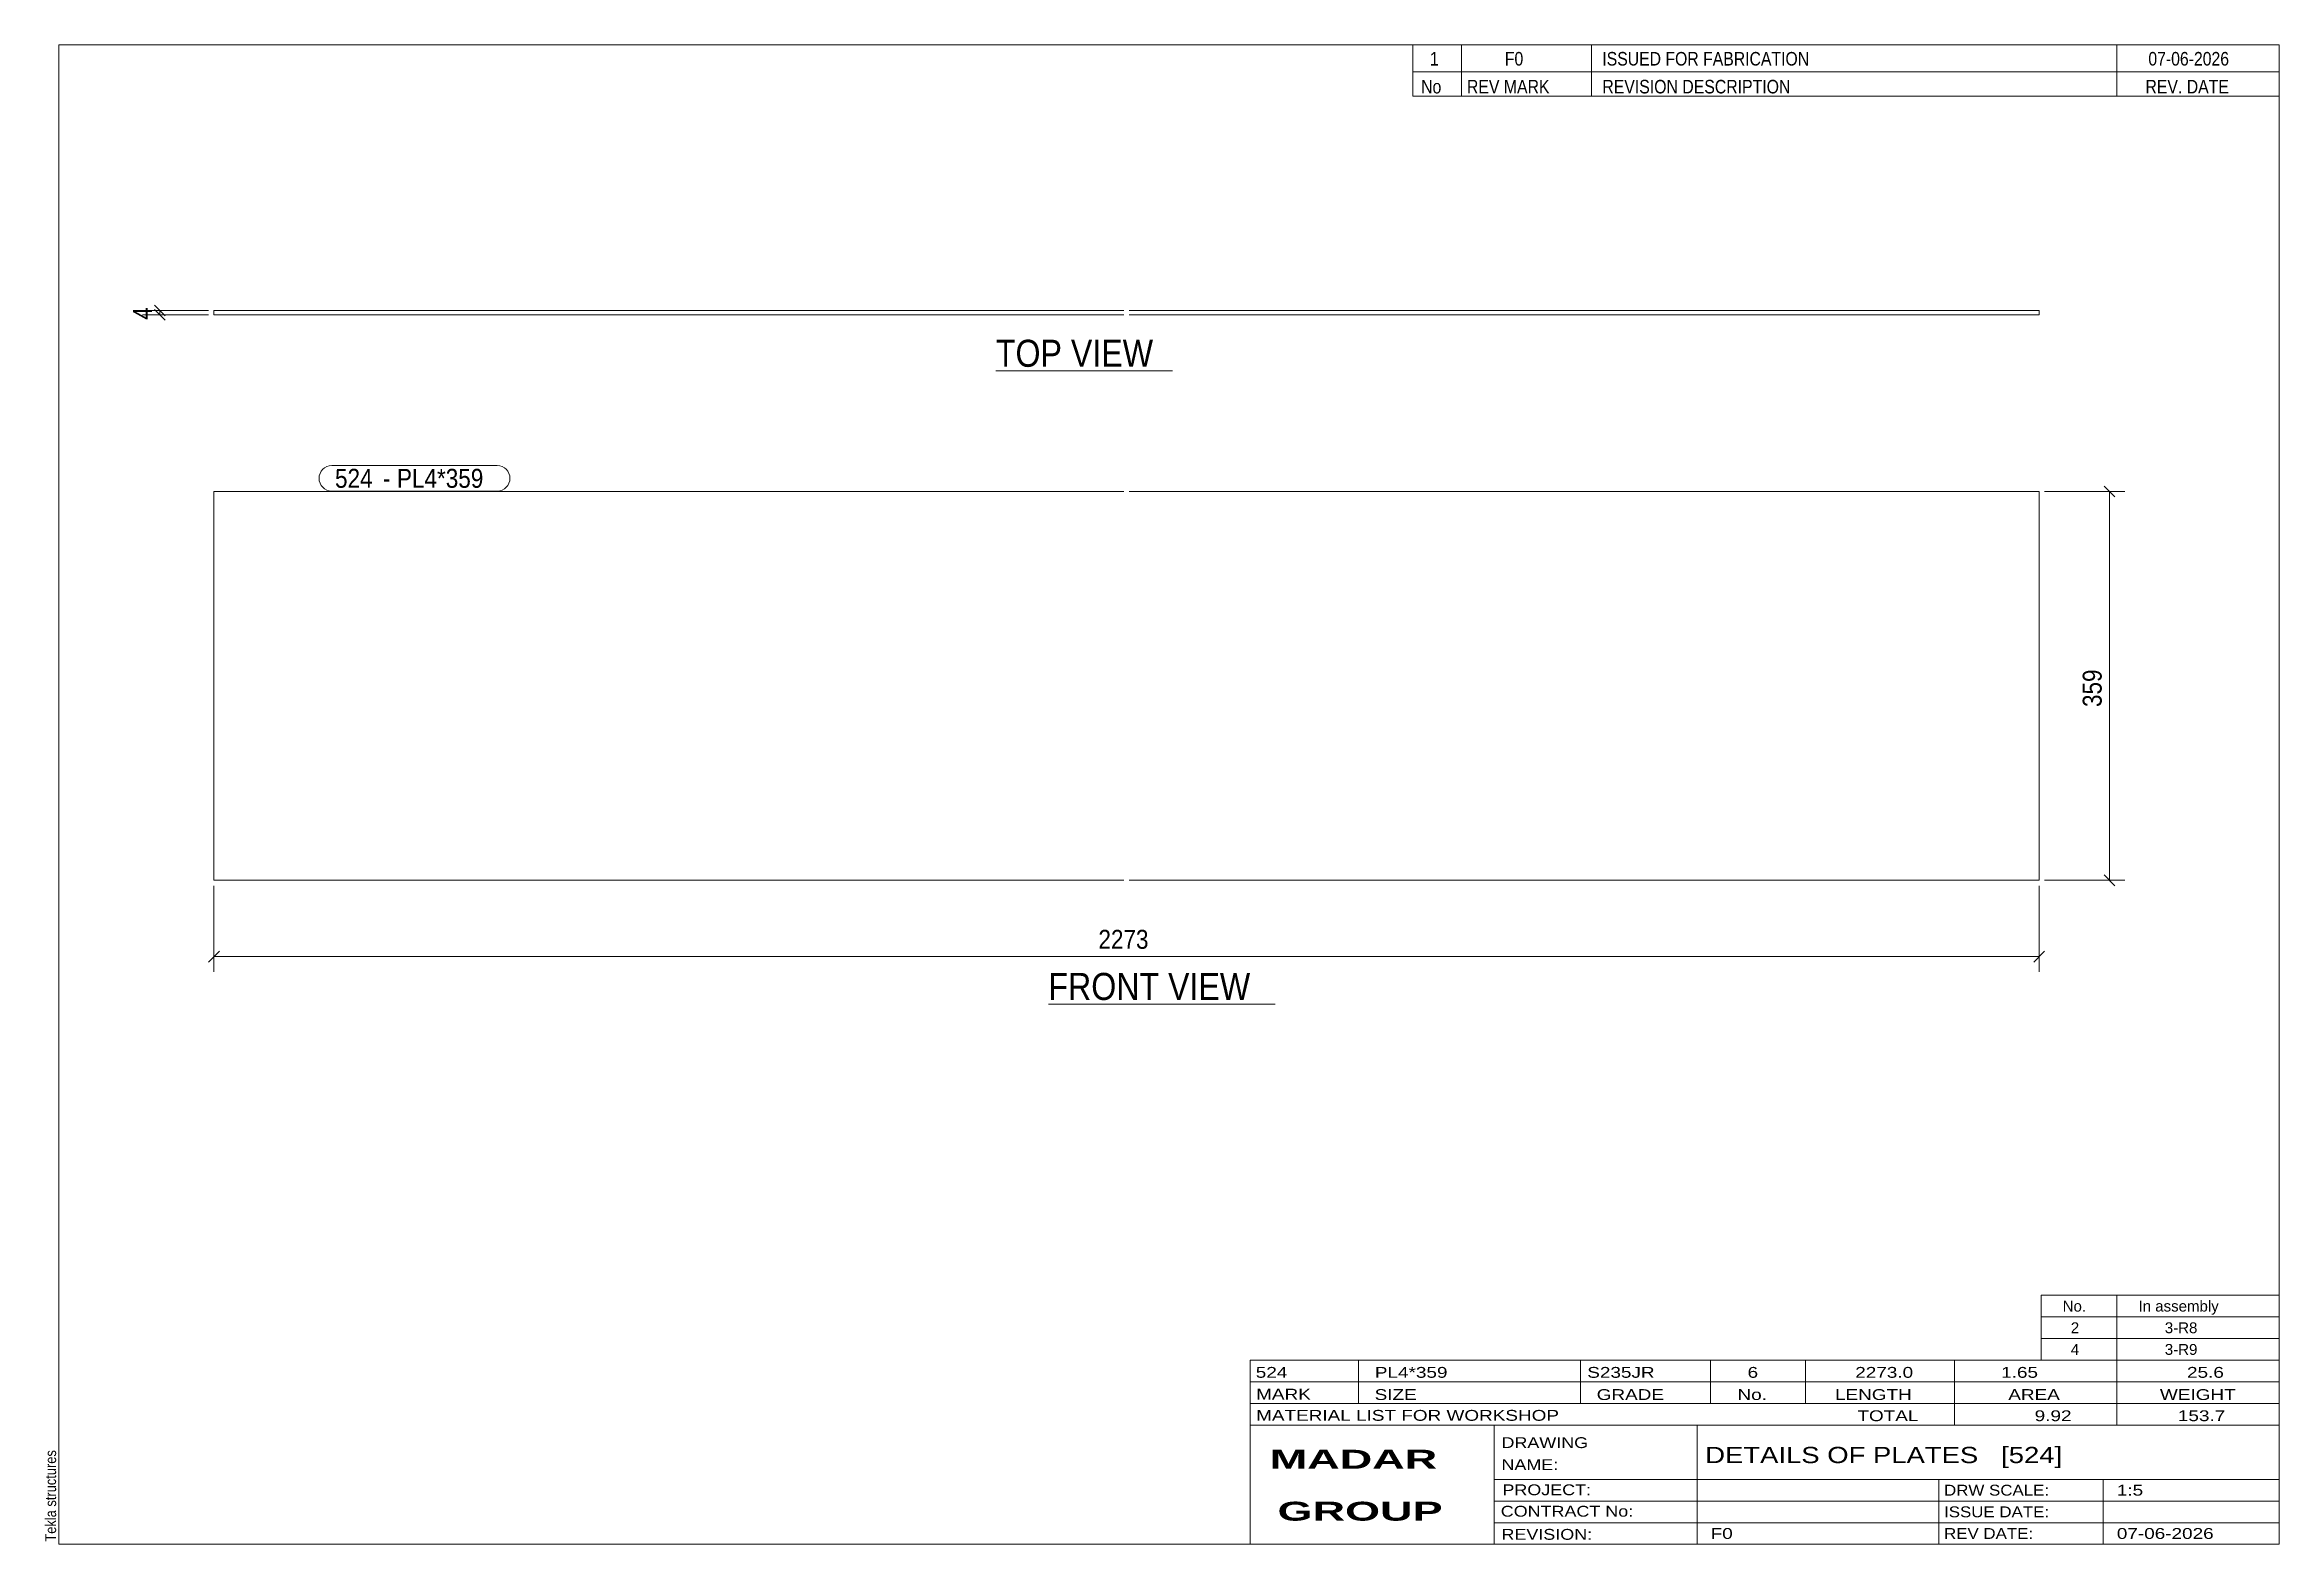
# Model space of a CAD drawing. Header units: millimetres. Extents: x 2 to 415, y 5 to 282.
import ezdxf

# ---------------------------------------------------------------- set-up
doc = ezdxf.new("R2010")
doc.units = ezdxf.units.MM
doc.linetypes.add('XKITLINE00', pattern=[0])
for name, color, linetype, lineweight in [('Dimensions', 7, 'Continuous', 0), ('DrawingSheet', 5, 'Continuous', 0), ('OtherObjectType', 7, 'Continuous', 0), ('Part', 2, 'Continuous', 0), ('PartMark', 7, 'Continuous', 0)]:
    doc.layers.add(name, color=color, linetype=linetype, lineweight=lineweight)
doc.styles.add('ARIAL', font='ARIAL.TTF')
doc.styles.add('ARIAL_BOLD', font='ARIALBD.TTF')
doc.styles.add('ARIAL_NARROW', font='ARIALN.TTF')

# ---------------------------------------------------------------- blocks, each defined once
blk = doc.blocks.new('*A1')
at = {"layer": 'Part', "color": 2, "linetype": 'XKITLINE00', "lineweight": 0}
for p, q in [((201.65, 199.45), (33.65, 199.45)), ((33.65, 199.45), (33.65, 127.65)), ((370.65, 199.45), (202.65, 199.45)), ((370.65, 127.65), (370.65, 199.45)), ((33.65, 127.65), (201.65, 127.65)), ((202.65, 127.65), (370.65, 127.65))]:
    blk.add_line(p, q, dxfattribs=at)
blk = doc.blocks.new('*A2')
at = {"layer": 'Part', "color": 2, "linetype": 'XKITLINE00', "lineweight": 0}
for p, q in [((201.65, 232.9), (33.65, 232.9)), ((33.65, 232.1), (33.65, 232.9)), ((201.65, 232.1), (33.65, 232.1)), ((370.65, 232.9), (202.65, 232.9)), ((370.65, 232.1), (202.65, 232.1)), ((370.65, 232.1), (370.65, 232.9))]:
    blk.add_line(p, q, dxfattribs=at)
blk = doc.blocks.new('*A3')
at = {"layer": 'DrawingSheet', "color": 5, "linetype": 'XKITLINE00', "lineweight": 0}
for p, q in [((415, 282), (5, 282)), ((5, 282), (5, 5)), ((415, 5), (415, 282)), ((5, 5), (415, 5))]:
    blk.add_line(p, q, dxfattribs=at)
at = {"layer": 'DrawingSheet', "color": 5, "style": 'ARIAL', "width": 0.85}
blk.add_text('Tekla structures', height=2, rotation=90, dxfattribs=at).set_placement((4.5, 5.5))
blk = doc.blocks.new('*A4')
at = {"layer": 'OtherObjectType', "color": 7, "linetype": 'XKITLINE00', "lineweight": 0}
for p, q in [((371, 51), (415, 51)), ((371, 47), (371, 51)), ((385, 47), (385, 51)), ((415, 47), (415, 51)), ((371, 47), (415, 47)), ((371, 43), (371, 47)), ((385, 43), (385, 47)), ((415, 43), (415, 47)), ((371, 43), (415, 43)), ((371, 39), (371, 43)), ((385, 39), (385, 43)), ((415, 39), (415, 43)), ((371, 39), (415, 39))]:
    blk.add_line(p, q, dxfattribs=at)
at = {"layer": 'OtherObjectType', "color": 7, "style": 'ARIAL_NARROW', "width": 1.211571}
for s, p in [('No.', (375, 48)), ('In assembly', (389, 48)), ('2', (376.5, 44)), ('3-R8', (393.86, 44)), ('4', (376.5, 40)), ('3-R9', (393.86, 40))]:
    blk.add_text(s, height=2, dxfattribs=at).set_placement(p)
blk = doc.blocks.new('*A5')
at = {"layer": 'OtherObjectType', "color": 7, "linetype": 'XKITLINE00', "lineweight": 0}
for p, q in [((255, 282), (415, 282)), ((415, 282), (255, 282)), ((255, 282), (255, 277)), ((264, 282), (264, 277)), ((288, 282), (288, 277)), ((385, 282), (385, 277)), ((415, 282), (415, 277)), ((255, 277), (415, 277)), ((255, 277), (255, 272.5)), ((255, 277), (415, 277)), ((264, 277), (264, 272.5)), ((288, 277), (288, 272.5)), ((385, 277), (385, 272.5)), ((415, 277), (415, 272.5)), ((415, 272.5), (255, 272.5))]:
    blk.add_line(p, q, dxfattribs=at)
at = {"layer": 'OtherObjectType', "color": 7, "style": 'ARIAL_NARROW'}
for s, width, p in [('1', 1.017001, (258.16, 278.15)), ('F0', 1.017001, (272, 278.15)), ('ISSUED FOR FABRICATION', 1.017001, (290, 278.15)), ('07-06-2026', 1.017001, (390.82, 278.15)), ('No', 1.02, (256.54, 273)), ('REV MARK', 1.02, (265, 273)), ('REVISION DESCRIPTION', 1.02, (290, 273)), ('REV. DATE', 1.02, (390.28, 273))]:
    blk.add_text(s, height=2.5, dxfattribs=dict(at, width=width)).set_placement(p)
blk = doc.blocks.new('*A6')
at = {"layer": 'OtherObjectType', "color": 7, "linetype": 'XKITLINE00', "lineweight": 0}
for p, q in [((225, 39), (415, 39)), ((225, 39), (225, 35)), ((225, 39), (415, 39)), ((245, 35), (245, 39)), ((286, 35), (286, 39)), ((310, 35), (310, 39)), ((327.5, 35), (327.5, 39)), ((355, 35), (355, 39)), ((385, 35), (385, 39)), ((415, 35), (415, 39)), ((225, 35), (415, 35)), ((225, 35), (225, 5)), ((225, 35), (415, 35)), ((245, 31), (245, 35)), ((286, 31), (286, 35)), ((310, 31), (310, 35)), ((327.5, 31), (327.5, 35)), ((355, 31), (355, 35)), ((385, 31), (385, 35)), ((415, 31), (415, 35)), ((225, 31), (415, 31)), ((355, 27), (355, 31)), ((385, 27), (385, 31)), ((415, 27), (415, 31)), ((225, 27), (415, 27)), ((270, 21), (270, 27)), ((307.5, 17), (307.5, 27)), ((415, 21), (415, 27)), ((270, 21), (270, 5)), ((415, 17), (415, 21)), ((270, 17), (415, 17)), ((307.5, 5), (307.5, 17)), ((352.16, 13), (352.16, 17)), ((382.5, 5), (382.5, 17)), ((415, 13), (415, 17)), ((270, 13), (415, 13)), ((352.16, 5), (352.16, 13)), ((415, 9), (415, 13)), ((270, 9), (415, 9)), ((415, 5), (415, 9)), ((225, 5), (415, 5)), ((262.5, 5), (415, 5))]:
    blk.add_line(p, q, dxfattribs=at)
at = {"layer": 'OtherObjectType', "color": 7, "style": 'ARIAL_NARROW'}
for s, height, width, p in [('524', 2, 1.525501, (226.01, 35.76)), ('PL4*359', 2, 1.525501, (248, 35.76)), ('S235JR', 2, 1.525501, (287.22, 35.76)), ('6', 2, 1.525501, (316.82, 35.76)), ('2273.0', 2, 1.525501, (336.7, 35.76)), ('1.65', 2, 1.525501, (363.64, 35.76)), ('25.6', 2, 1.525501, (397.96, 35.76)), ('MARK', 2, 1.525501, (226.08, 31.73)), ('SIZE', 2, 1.525501, (247.96, 31.66)), ('GRADE', 2, 1.525501, (288.96, 31.66)), ('No.', 2, 1.525501, (314.96, 31.66)), ('LENGTH', 2, 1.525501, (332.96, 31.66)), ('AREA', 2, 1.525501, (364.96, 31.66)), ('WEIGHT', 2, 1.525501, (392.96, 31.66)), ('MATERIAL LIST FOR WORKSHOP', 2, 1.525501, (226.08, 27.82)), ('TOTAL', 2, 1.525501, (337.1, 27.75)), ('9.92', 2, 1.525501, (369.83, 27.75)), ('153.7', 2, 1.525501, (396.27, 27.75)), ('DRAWING', 2, 1.445, (271.38, 22.78)), ('NAME:', 2, 1.445, (271.38, 18.72)), ('DETAILS OF PLATES   [524]', 3, 1.474651, (309, 20)), ('PROJECT:', 2, 1.445, (271.55, 14.07)), ('DRW SCALE:', 2, 1.36, (353.1, 14)), ('1:5', 2, 1.525501, (385, 14)), ('CONTRACT No:', 2, 1.445, (271.25, 10.11)), ('ISSUE DATE:', 2, 1.36, (353.1, 10)), ('REVISION:', 2, 1.445, (271.38, 5.84)), ('F0', 2, 1.525501, (310, 6)), ('REV DATE:', 2, 1.36, (353.1, 6)), ('07-06-2026', 2, 1.525501, (385, 6))]:
    blk.add_text(s, height=height, dxfattribs=dict(at, width=width)).set_placement(p)
at = {"layer": 'OtherObjectType', "color": 1, "style": 'ARIAL_BOLD', "width": 1.7}
for s, p in [('MADAR ', (228.58, 18.97)), ('GROUP', (230.03, 9.37))]:
    blk.add_text(s, height=3.5, dxfattribs=at).set_placement(p)
blk = doc.blocks.new('*A7')
at = {"layer": 'Dimensions', "color": 7, "linetype": 'XKITLINE00', "lineweight": 0}
for p, q in [((33.65, 126.65), (33.65, 110.75)), ((370.65, 126.65), (370.65, 110.75)), ((34.64, 114.54), (32.66, 112.56)), ((33.65, 113.55), (370.65, 113.55)), ((371.64, 114.54), (369.66, 112.56))]:
    blk.add_line(p, q, dxfattribs=at)
at = {"layer": 'Dimensions', "color": 3}
for p in [(33.65, 113.55), (370.65, 113.55)]:
    blk.add_point(p, dxfattribs=at)
at = {"layer": 'Dimensions', "color": 3, "style": 'ARIAL', "width": 0.85}
blk.add_text('2273', height=3.5, dxfattribs=at).set_placement((196.96, 115))
blk = doc.blocks.new('*A8')
at = {"layer": 'Dimensions', "color": 7, "linetype": 'XKITLINE00', "lineweight": 0}
for p, q in [((371.65, 199.45), (386.45, 199.45)), ((382.66, 200.44), (384.64, 198.46)), ((383.65, 127.65), (383.65, 199.45)), ((382.66, 128.64), (384.64, 126.66)), ((371.65, 127.65), (386.45, 127.65))]:
    blk.add_line(p, q, dxfattribs=at)
at = {"layer": 'Dimensions', "color": 3}
for p in [(383.65, 199.45), (383.65, 127.65)]:
    blk.add_point(p, dxfattribs=at)
at = {"layer": 'Dimensions', "color": 3, "style": 'ARIAL', "width": 0.85}
blk.add_text('359', height=3.5, rotation=90.0002, dxfattribs=at).set_placement((382.2, 159.66))
blk = doc.blocks.new('*A9')
at = {"layer": 'PartMark', "color": 7, "linetype": 'XKITLINE00', "lineweight": 0}
for p, q in [((55.4, 204.25), (85.95, 204.25)), ((55.4, 199.55), (85.95, 199.55))]:
    blk.add_line(p, q, dxfattribs=at)
for centre, start, end in [((55.4, 201.9), 90, 270), ((85.95, 201.9), 270, 90)]:
    blk.add_arc(centre, 2.35, start, end, dxfattribs=at)
at = {"layer": 'PartMark', "color": 1, "style": 'ARIAL', "width": 0.85}
blk.add_text('524', height=3.5, dxfattribs=at).set_placement((56, 200.15))
at = {"layer": 'PartMark', "color": 3, "style": 'ARIAL', "width": 0.85}
for s, p in [('PL4*359', (67.44, 200.15)), ('-', (64.84, 200.15))]:
    blk.add_text(s, height=3.5, dxfattribs=at).set_placement(p)
blk = doc.blocks.new('*A10')
at = {"layer": 'OtherObjectType', "color": 7, "linetype": 'XKITLINE00', "lineweight": 0}
blk.add_line((187.72, 104.8), (229.58, 104.8), dxfattribs=at)
at = {"layer": 'OtherObjectType', "color": 3, "style": 'ARIAL', "width": 0.85}
blk.add_text('FRONT VIEW', height=5, dxfattribs=at).set_placement((187.72, 105.55))
blk = doc.blocks.new('*A11')
at = {"layer": 'Dimensions', "color": 7, "linetype": 'XKITLINE00', "lineweight": 0}
for p, q in [((32.65, 232.9), (20.45, 232.9)), ((32.65, 232.1), (20.45, 232.1)), ((22.66, 233.89), (24.64, 231.91)), ((22.66, 233.09), (24.64, 231.11)), ((23.65, 232.1), (23.65, 232.9))]:
    blk.add_line(p, q, dxfattribs=at)
at = {"layer": 'Dimensions', "color": 3}
for p in [(23.65, 232.9), (23.65, 232.1)]:
    blk.add_point(p, dxfattribs=at)
at = {"layer": 'Dimensions', "color": 3, "style": 'ARIAL', "width": 0.85}
blk.add_text('4', height=3.5, rotation=90.0002, dxfattribs=at).set_placement((22.2, 231.2))
blk = doc.blocks.new('*A12')
at = {"layer": 'OtherObjectType', "color": 7, "linetype": 'XKITLINE00', "lineweight": 0}
blk.add_line((178.02, 221.75), (210.63, 221.75), dxfattribs=at)
at = {"layer": 'OtherObjectType', "color": 3, "style": 'ARIAL', "width": 0.85}
blk.add_text('TOP VIEW', height=5, dxfattribs=at).set_placement((178.02, 222.5))

msp = doc.modelspace()

# ---------------------------------------------------------------- block references
at = {"lineweight": 0}
for name in ['*A3', '*A5', '*A11', '*A2', '*A12', '*A9', '*A1', '*A8', '*A7', '*A10', '*A4', '*A6']:
    msp.add_blockref(name, (0, 0), dxfattribs=at)

doc.saveas('drawing.dxf')
